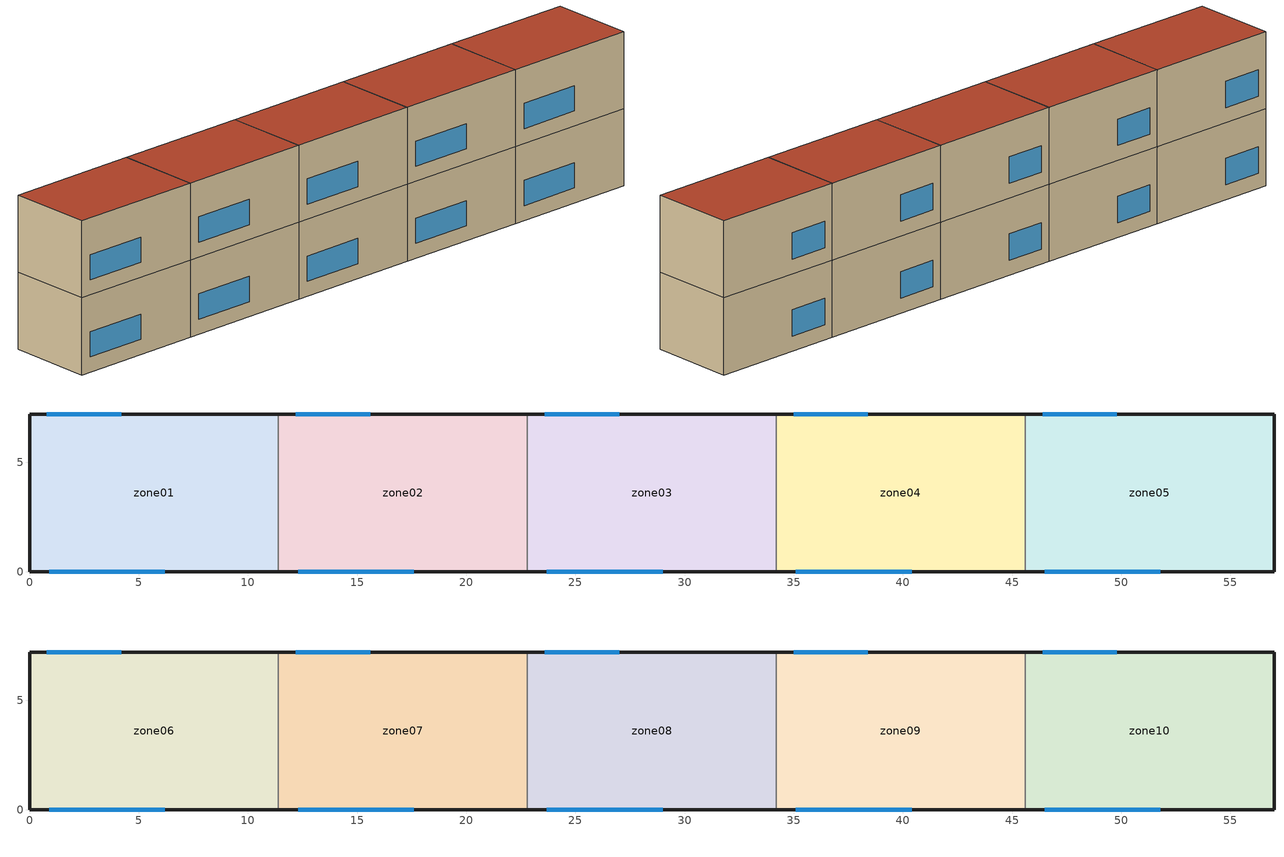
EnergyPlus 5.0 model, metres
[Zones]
zone01
 floor ground (GROUND_FLOOR): 11.4,7.2 11.4,0 0,0 0,7.2 z0
 wall outside (EXT_WALL): 11.4,7.2 0,7.2 0,0 11.4,0 z0:6.4
 wall to zone02 (ADJ_WALL): 11.4,0 11.4,7.2 z0:6.4
 window (EXT_WINDOW1): 0.9,0 6.2,0 z1.25:3.35; 4.2,7.2 0.8,7.2 z1.25:3.45
 ceiling to zone06 (ADJ_CEILING): 0,7.2 0,0 11.4,0 11.4,7.2 z6.4
zone02
 floor ground (GROUND_FLOOR): 22.8,7.2 22.8,0 11.4,0 11.4,7.2 z0
 wall outside (EXT_WALL): 22.8,7.2 11.4,7.2 / 11.4,0 22.8,0 z0:6.4
 wall to zone03 (ADJ_WALL): 22.8,0 22.8,7.2 z0:6.4
 wall to zone01 (ADJ_WALL): 11.4,7.2 11.4,0 z0:6.4
 window (EXT_WINDOW1): 12.3,0 17.6,0 z1.25:3.35; 15.6,7.2 12.2,7.2 z1.25:3.45
 ceiling to zone07 (ADJ_CEILING): 11.4,7.2 11.4,0 22.8,0 22.8,7.2 z6.4
zone03
 floor ground (GROUND_FLOOR): 34.2,7.2 34.2,0 22.8,0 22.8,7.2 z0
 wall outside (EXT_WALL): 34.2,7.2 22.8,7.2 / 22.8,0 34.2,0 z0:6.4
 wall to zone04 (ADJ_WALL): 34.2,0 34.2,7.2 z0:6.4
 wall to zone02 (ADJ_WALL): 22.8,7.2 22.8,0 z0:6.4
 window (EXT_WINDOW1): 23.7,0 29,0 z1.25:3.35; 27,7.2 23.6,7.2 z1.25:3.45
 ceiling to zone08 (ADJ_CEILING): 22.8,7.2 22.8,0 34.2,0 34.2,7.2 z6.4
zone04
 floor ground (GROUND_FLOOR): 45.6,7.2 45.6,0 34.2,0 34.2,7.2 z0
 wall outside (EXT_WALL): 45.6,7.2 34.2,7.2 / 34.2,0 45.6,0 z0:6.4
 wall to zone05 (ADJ_WALL): 45.6,0 45.6,7.2 z0:6.4
 wall to zone03 (ADJ_WALL): 34.2,7.2 34.2,0 z0:6.4
 window (EXT_WINDOW1): 35.1,0 40.4,0 z1.25:3.35; 38.4,7.2 35,7.2 z1.25:3.45
 ceiling to zone09 (ADJ_CEILING): 34.2,7.2 34.2,0 45.6,0 45.6,7.2 z6.4
zone05
 floor ground (GROUND_FLOOR): 57,7.2 57,0 45.6,0 45.6,7.2 z0
 wall outside (EXT_WALL): 45.6,0 57,0 57,7.2 45.6,7.2 z0:6.4
 wall to zone04 (ADJ_WALL): 45.6,7.2 45.6,0 z0:6.4
 window (EXT_WINDOW1): 46.5,0 51.8,0 z1.25:3.35; 49.8,7.2 46.4,7.2 z1.25:3.45
 ceiling to zone10 (ADJ_CEILING): 45.6,7.2 45.6,0 57,0 57,7.2 z6.4
zone06
 floor to zone01 (ADJ_CEILING): 11.4,7.2 11.4,0 0,0 0,7.2 z6.4
 wall outside (EXT_WALL): 11.4,7.2 0,7.2 0,0 11.4,0 z6.4:12.8
 wall to zone07 (ADJ_WALL): 11.4,0 11.4,7.2 z6.4:12.8
 window (EXT_WINDOW1): 0.9,0 6.2,0 z7.65:9.75; 4.2,7.2 0.8,7.2 z7.65:9.85
 roof outside (EXT_ROOF): 0,7.2 0,0 11.4,0 11.4,7.2 z12.8
zone07
 floor to zone02 (ADJ_CEILING): 22.8,7.2 22.8,0 11.4,0 11.4,7.2 z6.4
 wall outside (EXT_WALL): 22.8,7.2 11.4,7.2 / 11.4,0 22.8,0 z6.4:12.8
 wall to zone08 (ADJ_WALL): 22.8,0 22.8,7.2 z6.4:12.8
 wall to zone06 (ADJ_WALL): 11.4,7.2 11.4,0 z6.4:12.8
 window (EXT_WINDOW1): 12.3,0 17.6,0 z7.65:9.75; 15.6,7.2 12.2,7.2 z7.65:9.85
 roof outside (EXT_ROOF): 11.4,7.2 11.4,0 22.8,0 22.8,7.2 z12.8
zone08
 floor to zone03 (ADJ_CEILING): 34.2,7.2 34.2,0 22.8,0 22.8,7.2 z6.4
 wall outside (EXT_WALL): 34.2,7.2 22.8,7.2 / 22.8,0 34.2,0 z6.4:12.8
 wall to zone09 (ADJ_WALL): 34.2,0 34.2,7.2 z6.4:12.8
 wall to zone07 (ADJ_WALL): 22.8,7.2 22.8,0 z6.4:12.8
 window (EXT_WINDOW1): 23.7,0 29,0 z7.65:9.75; 27,7.2 23.6,7.2 z7.65:9.85
 roof outside (EXT_ROOF): 22.8,7.2 22.8,0 34.2,0 34.2,7.2 z12.8
zone09
 floor to zone04 (ADJ_CEILING): 45.6,7.2 45.6,0 34.2,0 34.2,7.2 z6.4
 wall outside (EXT_WALL): 45.6,7.2 34.2,7.2 / 34.2,0 45.6,0 z6.4:12.8
 wall to zone10 (ADJ_WALL): 45.6,0 45.6,7.2 z6.4:12.8
 wall to zone08 (ADJ_WALL): 34.2,7.2 34.2,0 z6.4:12.8
 window (EXT_WINDOW1): 35.1,0 40.4,0 z7.65:9.75; 38.4,7.2 35,7.2 z7.65:9.85
 roof outside (EXT_ROOF): 34.2,7.2 34.2,0 45.6,0 45.6,7.2 z12.8
zone10
 floor to zone05 (ADJ_CEILING): 57,7.2 57,0 45.6,0 45.6,7.2 z6.4
 wall outside (EXT_WALL): 45.6,0 57,0 57,7.2 45.6,7.2 z6.4:12.8
 wall to zone09 (ADJ_WALL): 45.6,7.2 45.6,0 z6.4:12.8
 window (EXT_WINDOW1): 46.5,0 51.8,0 z7.65:9.75; 49.8,7.2 46.4,7.2 z7.65:9.85
 roof outside (EXT_ROOF): 45.6,7.2 45.6,0 57,0 57,7.2 z12.8
[Building]
TRNSYS18: North Axis {deg}=0; Terrain=City; Loads Convergence Tolerance Value=0; Temperature Convergence Tolerance Value {deltaC}=0; Solar Distribution=FullInteriorAndExterior; Maximum Number of Warmup Days=0
[Site:Location]
not used: Latitude {deg}=0; Longitude {deg}=0; Time Zone {hr}=0; Elevation {m}=0
[Construction]
GROUND_FLOOR; EXT_WALL; EXT_ROOF; ADJ_WALL; ADJ_CEILING; EXT_WINDOW1: 
[WindowProperty:ShadingControl]
ESHADE=0; ISHADE=INPUT 1*MAX_ISHADE : SHADECNTRL=ISHADE_INTERNAL
[SurfaceProperty:OtherSideCoefficients]
BOUNDARY=IDENTICAL; BOUNDARY=INPUT 1*TBOUNDARY; BOUNDARY=INPUT 1*TBOUNDARY_2; BOUNDARY=INPUT 1*TBOUNDARY_3; BOUNDARY=INPUT 1*TGROUND; BOUNDARY=20; BOUNDARY=15
[Zone] Multiplier=1
zone01; zone02; zone03; zone04; zone05; zone06; zone07; zone08; zone09; zone10
